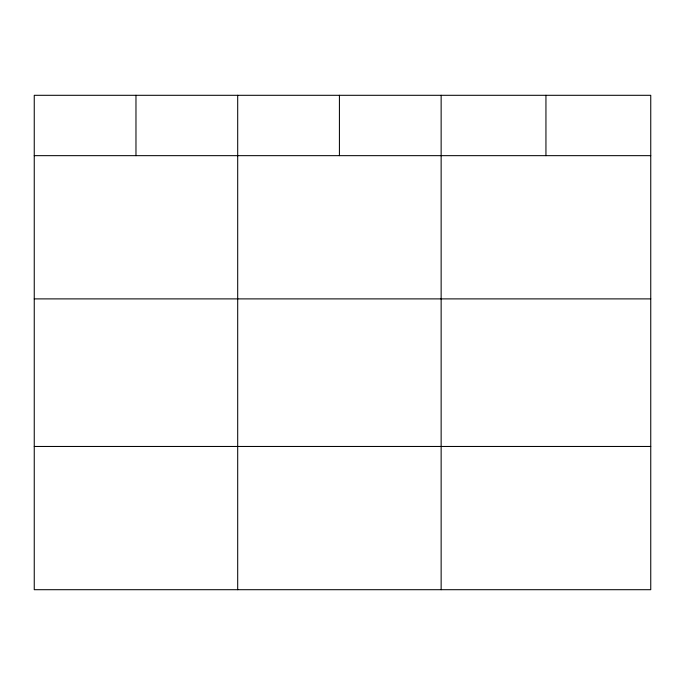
<?xml version="1.0" encoding="UTF-8"?>
<svg xmlns="http://www.w3.org/2000/svg" width="685" height="685" viewBox="0 0 685 685"><rect width="100%" height="100%" fill="white"/><g stroke="black" fill="none" stroke-linecap="round" stroke-linejoin="round"><path stroke-width="1.03" d="M650.75 298.891L650.75 95.301L34.25 95.301L34.25 589.699L650.75 589.699L650.75 298.891L34.25 298.891M34.25 155.658L650.75 155.658M34.25 446.466L650.75 446.466M545.945 95.301L545.945 155.658M441.14 95.301L441.14 589.699M339.417 95.301L339.417 155.658M237.695 95.301L237.695 589.699M135.972 95.301L135.972 155.658"/></g></svg>
